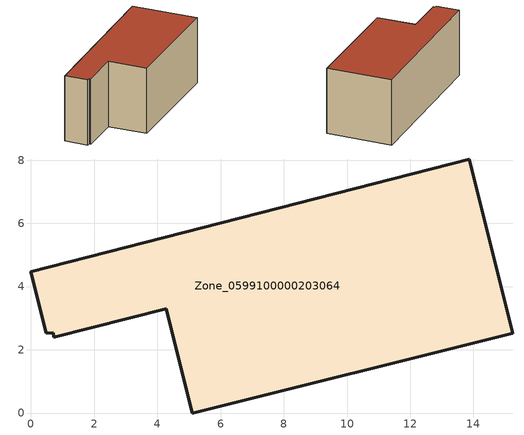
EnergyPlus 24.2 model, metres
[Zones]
Zone_0599100000203064
 floor ground (C_G): 0.71,2.54 0.49,2.52 0,4.47 13.87,8.04 15.24,2.52 5.11,0 4.29,3.29 0.73,2.4 z0
 wall outside (C_F): 4.29,3.29 5.11,0 15.24,2.52 13.87,8.04 0,4.47 0.49,2.52 0.71,2.54 0.73,2.4 4.29,3.29 z0:5.83
 roof outside (C_R): 0.73,2.4 4.29,3.29 5.11,0 15.24,2.52 13.87,8.04 0,4.47 0.49,2.52 0.71,2.54 z5.83
[BUILDING]
Pand.0599100000203064: North Axis=0; Terrain=City; Loads Convergence Tolerance Value=0.04; Temperature Convergence Tolerance Value=0.4; Solar Distribution=FullExterior; Maximum Number of Warmup Days=25; Minimum Number of Warmup Days=1
[Site:Location]
Rotterdam.The.Hague.AP_ZH_NLD Design_Conditions: Latitude=51.96; Longitude=4.45; Time Zone=1; Elevation=-4.5
[SITE:GROUNDTEMPERATURE:BUILDINGSURFACE]
18, 18, 18, 18, 18, 18, 18, 18, 18, 18, 18, 18
[MATERIAL] Thermal Absorptance=0.9; Solar Absorptance=0.7; Visible Absorptance=0.7
Name | Roughness | Thickness | Conductivity | Density | Specific Heat
G.TC.1975-1991 | MediumSmooth | 0.15 | 0.288461 | 540 | 1210
F.TC.1975-1991 | Rough | 0.3 | 0.230769 | 1920 | 840
R.TC.1975-1991 | MediumRough | 0.2 | 0.153846 | 1500 | 1000
[CONSTRUCTION]
C_G: G.TC.1975-1991
C_F: F.TC.1975-1991
C_R: R.TC.1975-1991
[ZONE]
Zone_0599100000203064: Type=1; Multiplier=1; Ceiling Height=Autocalculate; Volume=Autocalculate; Floor Area=autocalculate; Part of Total Floor Area=Yes
[ZONEINFILTRATION:DESIGNFLOWRATE]
Infil_Zone_0599100000203064: Zone or ZoneList or Space or SpaceList=Zone_0599100000203064; Schedule=AlwaysOn; Design Flow Rate Calculation Method=Flow/Area; Flow Rate per Floor Area=0.003; Constant Term Coefficient=1; Temperature Term Coefficient=0; Velocity Term Coefficient=0; Velocity Squared Term Coefficient=0
[HVACTEMPLATE:ZONE:IDEALLOADSAIRSYSTEM]
Zone_0599100000203064: Maximum Heating Supply Air Temperature=50; Minimum Cooling Supply Air Temperature=13; Maximum Heating Supply Air Humidity Ratio=0.0156; Minimum Cooling Supply Air Humidity Ratio=0.0077; Heating Limit=NoLimit; Cooling Limit=NoLimit; Dehumidification Control Type=ConstantSensibleHeatRatio; Cooling Sensible Heat Ratio=0.7; Dehumidification Setpoint=60; Humidification Control Type=None; Humidification Setpoint=30; Outdoor Air Method=None; Outdoor Air Flow Rate per Person=0.00944; Outdoor Air Flow Rate per Zone Floor Area=0; Outdoor Air Flow Rate per Zone=0; Demand Controlled Ventilation Type=None; Outdoor Air Economizer Type=NoEconomizer; Heat Recovery Type=None; Sensible Heat Recovery Effectiveness=0.7; Latent Heat Recovery Effectiveness=0.65
[ZONECONTROL:THERMOSTAT]
ThermostatControl_Zone_0599100000203064: Zone or ZoneList=Zone_0599100000203064; Control Type Schedule=DualSetpointControlType; Control 1=Thermostat_Zone_0599100000203064; Temperature Difference Between Cutout And Setpoint=0
[THERMOSTATSETPOINT:DUALSETPOINT]
Thermostat_Zone_0599100000203064: Heating Setpoint Temperature Schedule=HeatingSetpoint_Zone_0599100000203064; Cooling Setpoint Temperature Schedule=CoolingSetpoint_Zone_0599100000203064
[SCHEDULE:COMPACT]
HeatingSetpoint_Zone_0599100000203064: Through: 12/31, For: AllDays, Until: 24:00, 21
CoolingSetpoint_Zone_0599100000203064: Through: 12/31, For: AllDays, Until: 24:00, 24
DualSetpointControlType: Through: 12/31, For: AllDays, Until: 24:00, 4
AlwaysOn: Through: 12/31, For: AllDays, Until: 24:00, 1
